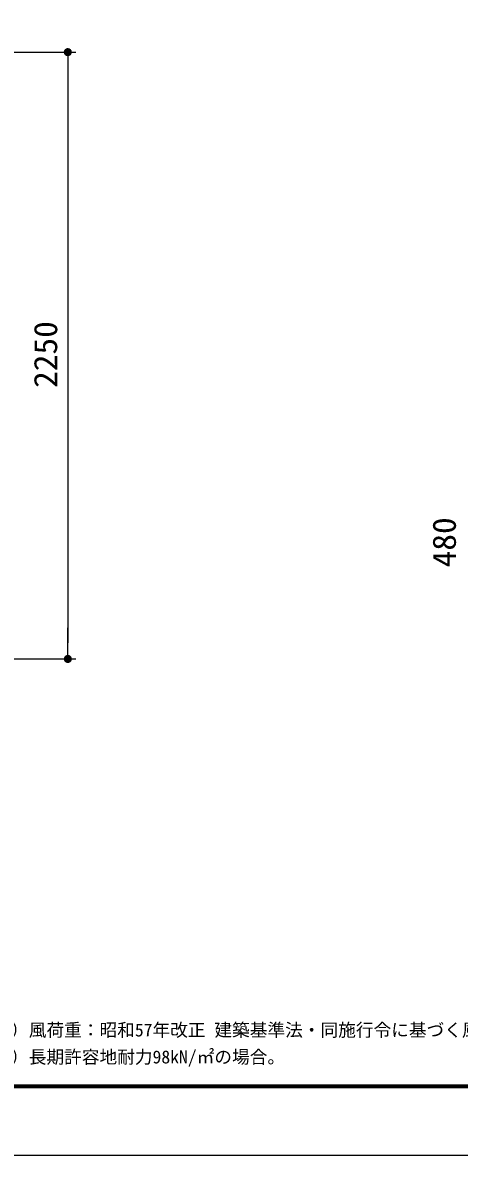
# Model space of a CAD drawing. Units: millimetres, scale not verified. Extents: x -5940 to 5940, y -4200 to 4200.
# Drawn here: x 1553 to 3173, y -4200 to 0 of the extents above; entities that cross this region are included whole.
import ezdxf
from ezdxf.enums import TextEntityAlignment as Align

# ---------------------------------------------------------------- set-up
doc = ezdxf.new("R2010")
doc.units = ezdxf.units.MM
doc.header["$LTSCALE"] = 20
for name, color, linetype, lineweight in [('0-0_5寸法', 1, 'Continuous', 25), ('0-1_SUNPOU', 1, 'Continuous', 25), ('0-4_8部品', 7, 'Continuous', 25), ('0-9_0', 7, 'Continuous', 25), ('0-A_7詳細', 7, 'Continuous', 25), ('0-F_D-TTL-TXT', 2, 'Continuous', 25)]:
    doc.layers.add(name, color=color, linetype=linetype, lineweight=lineweight)
doc.styles.add('ＭＳ ゴシック', font='')
doc.styles.get('ＭＳ ゴシック').set_extended_font_data('MS Gothic')

# ---------------------------------------------------------------- blocks, each defined once
blk = doc.blocks.new('M1')
at = {"layer": '0-1_SUNPOU'}
blk.add_line((-5, 0), (-38.576, 0), dxfattribs=at)
for points in [[(0, 0), (-5, 0), (-4.961, 0.627)], [(0, 0), (-4.961, -0.627), (-5, 0)], [(0, 0), (-4.961, 0.627), (-4.843, 1.243)], [(0, 0), (-4.843, -1.243), (-4.961, -0.627)], [(0, 0), (-4.843, 1.243), (-4.649, 1.841)], [(0, 0), (-4.649, -1.841), (-4.843, -1.243)], [(0, 0), (-4.649, 1.841), (-4.382, 2.409)], [(0, 0), (-4.382, -2.409), (-4.649, -1.841)], [(0, 0), (-4.382, 2.409), (-4.045, 2.939)], [(0, 0), (-4.045, -2.939), (-4.382, -2.409)], [(0, 0), (-4.045, 2.939), (-3.645, 3.423)], [(0, 0), (-3.645, -3.423), (-4.045, -2.939)], [(0, 0), (-3.645, 3.423), (-3.187, 3.853)], [(0, 0), (-3.187, -3.853), (-3.645, -3.423)], [(0, 0), (-3.187, 3.853), (-2.679, 4.222)], [(0, 0), (-2.679, -4.222), (-3.187, -3.853)], [(0, 0), (-2.679, 4.222), (-2.129, 4.524)], [(0, 0), (-2.129, -4.524), (-2.679, -4.222)], [(0, 0), (-2.129, 4.524), (-1.545, 4.755)], [(0, 0), (-1.545, -4.755), (-2.129, -4.524)], [(0, 0), (-1.545, 4.755), (-0.937, 4.911)], [(0, 0), (-0.937, -4.911), (-1.545, -4.755)], [(0, 0), (-0.937, 4.911), (-0.314, 4.99)], [(0, 0), (-0.314, -4.99), (-0.937, -4.911)], [(0, 0), (-0.314, 4.99), (0.314, 4.99)], [(0, 0), (0.314, -4.99), (-0.314, -4.99)], [(0, 0), (0.314, 4.99), (0.937, 4.911)], [(0, 0), (0.937, 4.911), (1.545, 4.755)], [(0, 0), (1.545, 4.755), (2.129, 4.524)], [(0, 0), (2.129, 4.524), (2.679, 4.222)], [(0, 0), (2.679, 4.222), (3.187, 3.853)], [(0, 0), (3.187, 3.853), (3.645, 3.423)], [(0, 0), (3.645, 3.423), (4.045, 2.939)], [(0, 0), (4.045, 2.939), (4.382, 2.409)], [(0, 0), (4.382, 2.409), (4.649, 1.841)], [(0, 0), (4.649, 1.841), (4.843, 1.243)], [(0, 0), (4.843, 1.243), (4.961, 0.627)], [(0, 0), (4.961, 0.627), (5, 0)], [(0, 0), (0.937, -4.911), (0.314, -4.99)], [(0, 0), (1.545, -4.755), (0.937, -4.911)], [(0, 0), (2.129, -4.524), (1.545, -4.755)], [(0, 0), (2.679, -4.222), (2.129, -4.524)], [(0, 0), (3.187, -3.853), (2.679, -4.222)], [(0, 0), (3.645, -3.423), (3.187, -3.853)], [(0, 0), (4.045, -2.939), (3.645, -3.423)], [(0, 0), (4.382, -2.409), (4.045, -2.939)], [(0, 0), (4.649, -1.841), (4.382, -2.409)], [(0, 0), (4.843, -1.243), (4.649, -1.841)], [(0, 0), (4.961, -0.627), (4.843, -1.243)], [(0, 0), (5, 0), (4.961, -0.627)]]:
    blk.add_solid(points, dxfattribs=at)
blk = doc.blocks.new('A2_ver14_社名無')
at = {"layer": '0-9_0', "color": 3}
blk.add_lwpolyline([(-11900, 8420), (-20, 8420), (-20, 20), (-11900, 20)], close=True, dxfattribs=at)
at = {"layer": '0-9_0'}
for points in [[(-11500, 8170), (-420, 8170), (-420, 270), (-11500, 270)], [(-11497.5, 8167.5), (-422.5, 8167.5), (-422.5, 272.5), (-11497.5, 272.5)], [(-11495, 8165), (-425, 8165), (-425, 275), (-11495, 275)], [(-11492.5, 8162.5), (-427.5, 8162.5), (-427.5, 277.5), (-11492.5, 277.5)], [(-11490, 8160), (-430, 8160), (-430, 280), (-11490, 280)]]:
    blk.add_lwpolyline(points, close=True, dxfattribs=at)

msp = doc.modelspace()

# ---------------------------------------------------------------- linework, layer by layer
at = {"layer": '0-0_5寸法'}
for p, q in [((38.29, -109.38), (1751.03, -109.38)), ((1721.03, -169.38), (1721.03, -2299.38)), ((37.09, -2359.38), (1751.03, -2359.38))]:
    msp.add_line(p, q, dxfattribs=at)

# ---------------------------------------------------------------- block references
at = {"layer": '0-0_5寸法', "xscale": 3, "yscale": 3}
for p, rotation in [((1721.03, -109.38), 90), ((1721.03, -2359.38), 270)]:
    msp.add_blockref('M1', p, dxfattribs=dict(at, rotation=rotation))
at = {"layer": '0-4_8部品'}
msp.add_blockref('A2_ver14_社名無', (5960, -4220), dxfattribs=at)

# ---------------------------------------------------------------- texts
at = {"layer": '0-0_5寸法', "color": 7, "style": 'ＭＳ ゴシック', "width": 1.05}
msp.add_text('2250', height=86.66, rotation=90, dxfattribs=at).set_placement((1707.68, -1354.38), align=Align.BOTTOM_LEFT)
at = {"layer": '0-A_7詳細', "style": 'ＭＳ ゴシック', "width": 1.05}
msp.add_text('480', height=86.66, rotation=90, dxfattribs=at).set_placement((3186.32, -2019.86), align=Align.BOTTOM_LEFT)
at = {"layer": '0-F_D-TTL-TXT', "color": 7, "style": 'ＭＳ ゴシック'}
for s, p in [('（設計条件）風荷重：昭和57年改正 建築基準法・同施行令に基づく風圧力に準拠。', (1182.58, -3773.6)), ('（基礎条件）長期許容地耐力98kN/㎡の場合。', (1182.58, -3873.6))]:
    msp.add_text(s, height=48.09, dxfattribs=at).set_placement(p, align=Align.BOTTOM_LEFT)

doc.saveas('drawing.dxf')
